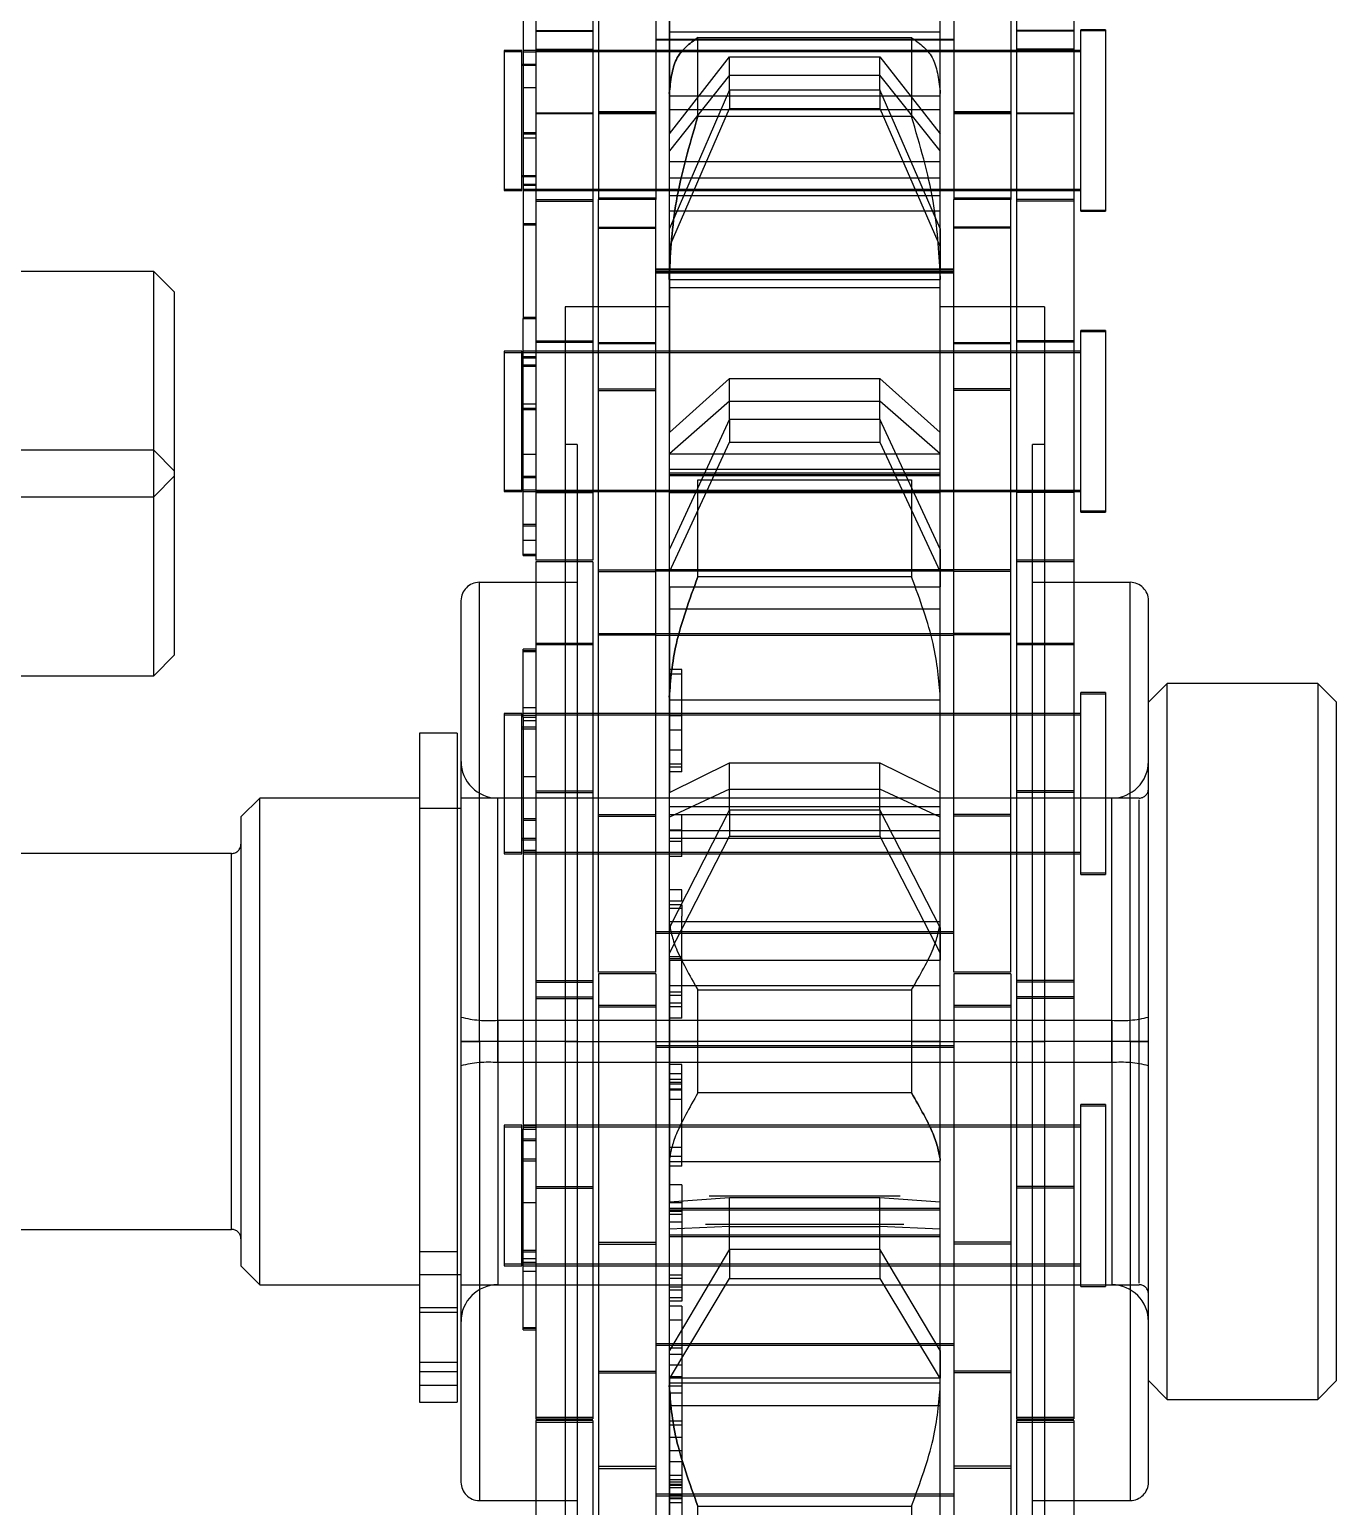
# Model space of a CAD drawing. Header units: metres. Extents: x 0 to 21025, y 0 to 14850.
# Drawn here: x 8611.53 to 8646.29, y 13206.58 to 13245.87 of the extents above; entities that cross this region are included whole.
import ezdxf

# ---------------------------------------------------------------- set-up
doc = ezdxf.new("R2010")
doc.units = ezdxf.units.M
doc.header["$LTSCALE"] = 25
doc.linetypes.add('HIDDEN2', pattern=[4.7625, 3.175, -1.5875])
doc.layers.add('ST1', color=7, linetype='HIDDEN2')

msp = doc.modelspace()

# ---------------------------------------------------------------- linework, layer by layer
at = {"layer": 'ST1'}
for p, q in [((8624.992, 13249.359), (8624.992, 13245.314)), ((8626.512, 13249.359), (8626.512, 13245.314)), ((8626.664, 13249.359), (8626.664, 13241.349)), ((8628.184, 13249.359), (8628.184, 13241.349)), ((8636.114, 13249.359), (8636.114, 13241.349)), ((8637.634, 13249.359), (8637.634, 13241.349)), ((8637.786, 13249.359), (8637.786, 13245.314)), ((8639.306, 13249.359), (8639.306, 13245.314)), ((8628.544, 13247.96), (8628.544, 13244.173)), ((8635.754, 13244.173), (8635.754, 13247.96)), ((8624.659, 13246.195), (8624.659, 13238.185)), ((8628.549, 13246.185), (8628.549, 13243.104)), ((8635.749, 13243.104), (8635.749, 13246.185)), ((8624.992, 13245.851), (8626.512, 13245.851)), ((8624.992, 13245.832), (8626.512, 13245.832)), ((8628.184, 13245.623), (8636.114, 13245.623)), ((8628.184, 13245.6), (8636.114, 13245.6)), ((8628.549, 13245.818), (8635.749, 13245.818)), ((8629.305, 13243.558), (8629.305, 13245.66)), ((8629.305, 13245.66), (8634.992, 13245.66)), ((8634.992, 13245.66), (8634.992, 13243.558)), ((8639.306, 13245.851), (8637.786, 13245.851)), ((8639.306, 13245.832), (8637.786, 13245.832)), ((8639.49, 13245.837), (8639.49, 13245.869)), ((8640.149, 13245.869), (8639.49, 13245.869)), ((8639.49, 13241.04), (8639.49, 13245.837)), ((8640.149, 13245.837), (8639.49, 13245.837)), ((8640.149, 13245.869), (8640.149, 13245.837)), ((8640.149, 13245.837), (8640.149, 13241.04)), ((8624.149, 13245.315), (8624.149, 13245.284)), ((8624.623, 13245.315), (8624.149, 13245.315)), ((8624.149, 13245.284), (8624.149, 13241.594)), ((8624.623, 13245.284), (8624.149, 13245.284)), ((8624.623, 13245.284), (8624.623, 13245.315)), ((8624.623, 13242.275), (8624.623, 13245.284)), ((8626.512, 13245.315), (8624.659, 13245.315)), ((8624.659, 13245.282), (8624.992, 13245.282)), ((8624.992, 13245.35), (8626.512, 13245.35)), ((8639.49, 13245.315), (8624.992, 13245.315)), ((8624.992, 13245.314), (8626.512, 13245.314)), ((8624.992, 13245.314), (8624.992, 13241.309)), ((8626.512, 13245.284), (8624.992, 13245.284)), ((8639.49, 13245.284), (8624.992, 13245.284)), ((8626.512, 13245.314), (8626.512, 13241.309)), ((8628.184, 13245.315), (8626.664, 13245.315)), ((8628.184, 13245.284), (8626.664, 13245.284)), ((8636.114, 13245.315), (8628.184, 13245.315)), ((8636.114, 13245.284), (8628.184, 13245.284)), ((8628.549, 13243.104), (8630.149, 13245.148)), ((8630.149, 13244.273), (8630.149, 13245.148)), ((8630.149, 13245.148), (8634.149, 13245.148)), ((8634.149, 13244.273), (8634.149, 13245.148)), ((8634.149, 13245.148), (8635.749, 13243.104)), ((8637.634, 13245.315), (8636.114, 13245.315)), ((8637.634, 13245.284), (8636.114, 13245.284)), ((8639.306, 13245.35), (8637.786, 13245.35)), ((8639.306, 13245.315), (8637.786, 13245.315)), ((8639.306, 13245.314), (8637.786, 13245.314)), ((8637.786, 13245.314), (8637.786, 13241.309)), ((8639.306, 13245.284), (8637.786, 13245.284)), ((8639.306, 13245.314), (8639.306, 13241.309)), ((8624.992, 13244.946), (8624.623, 13244.946)), ((8624.992, 13244.915), (8624.623, 13244.915)), ((8624.659, 13244.331), (8624.992, 13244.331)), ((8630.149, 13244.66), (8628.549, 13242.652)), ((8630.149, 13244.66), (8634.149, 13244.66)), ((8635.749, 13242.652), (8634.149, 13244.66)), ((8628.544, 13244.173), (8628.544, 13239.324)), ((8628.544, 13244.114), (8635.754, 13244.114)), ((8630.149, 13244.273), (8628.549, 13240.584)), ((8630.149, 13244.273), (8634.149, 13244.273)), ((8630.149, 13244.273), (8630.149, 13243.772)), ((8635.749, 13240.584), (8634.149, 13244.273)), ((8634.149, 13244.273), (8634.149, 13243.772)), ((8635.754, 13239.324), (8635.754, 13244.173)), ((8624.992, 13243.663), (8626.512, 13243.663)), ((8624.992, 13243.64), (8626.512, 13243.64)), ((8628.184, 13243.687), (8626.664, 13243.687)), ((8626.664, 13243.675), (8628.184, 13243.675)), ((8628.184, 13243.664), (8626.664, 13243.664)), ((8626.664, 13243.663), (8628.184, 13243.663)), ((8626.664, 13243.652), (8628.184, 13243.652)), ((8626.664, 13243.64), (8628.184, 13243.64)), ((8628.544, 13243.748), (8635.754, 13243.748)), ((8628.549, 13240.093), (8630.149, 13243.772)), ((8634.992, 13243.558), (8629.305, 13243.558)), ((8630.149, 13243.772), (8634.149, 13243.772)), ((8634.149, 13243.772), (8635.749, 13240.093)), ((8637.634, 13243.687), (8636.114, 13243.687)), ((8637.634, 13243.675), (8636.114, 13243.675)), ((8637.634, 13243.664), (8636.114, 13243.664)), ((8636.114, 13243.663), (8637.634, 13243.663)), ((8637.634, 13243.652), (8636.114, 13243.652)), ((8636.114, 13243.64), (8637.634, 13243.64)), ((8637.786, 13243.663), (8639.306, 13243.663)), ((8637.786, 13243.64), (8639.306, 13243.64)), ((8624.659, 13243.137), (8624.992, 13243.137)), ((8624.659, 13243.104), (8624.992, 13243.104)), ((8624.659, 13242.992), (8624.992, 13242.992)), ((8628.549, 13240.584), (8628.549, 13243.104)), ((8635.749, 13240.584), (8635.749, 13243.104)), ((8628.549, 13242.368), (8635.749, 13242.368)), ((8624.623, 13241.594), (8624.623, 13242.275)), ((8624.623, 13241.994), (8624.992, 13241.994)), ((8624.623, 13241.963), (8624.992, 13241.963)), ((8624.149, 13241.625), (8624.623, 13241.625)), ((8624.149, 13241.594), (8624.623, 13241.594)), ((8624.659, 13241.763), (8624.992, 13241.763)), ((8624.659, 13241.731), (8624.992, 13241.731)), ((8624.659, 13241.625), (8626.512, 13241.625)), ((8624.659, 13241.594), (8626.512, 13241.594)), ((8624.992, 13241.625), (8639.49, 13241.625)), ((8624.992, 13241.594), (8639.49, 13241.594)), ((8626.664, 13241.625), (8628.184, 13241.625)), ((8626.664, 13241.594), (8628.184, 13241.594)), ((8628.184, 13241.625), (8636.114, 13241.625)), ((8628.184, 13241.594), (8636.114, 13241.594)), ((8628.549, 13241.927), (8635.749, 13241.927)), ((8636.114, 13241.625), (8637.634, 13241.625)), ((8636.114, 13241.594), (8637.634, 13241.594)), ((8637.786, 13241.625), (8639.306, 13241.625)), ((8637.786, 13241.594), (8639.306, 13241.594)), ((8624.992, 13241.349), (8626.512, 13241.349)), ((8624.992, 13241.309), (8626.512, 13241.309)), ((8624.992, 13241.309), (8624.992, 13231.754)), ((8626.512, 13241.309), (8626.512, 13231.754)), ((8628.184, 13241.388), (8626.664, 13241.388)), ((8626.664, 13236.271), (8626.664, 13241.349)), ((8628.184, 13241.349), (8626.664, 13241.349)), ((8628.184, 13236.271), (8628.184, 13241.349)), ((8628.549, 13241.459), (8635.749, 13241.459)), ((8637.634, 13241.388), (8636.114, 13241.388)), ((8636.114, 13236.271), (8636.114, 13241.349)), ((8637.634, 13241.349), (8636.114, 13241.349)), ((8637.634, 13236.271), (8637.634, 13241.349)), ((8639.306, 13241.349), (8637.786, 13241.349)), ((8639.306, 13241.309), (8637.786, 13241.309)), ((8637.786, 13241.309), (8637.786, 13231.708)), ((8639.306, 13241.309), (8639.306, 13231.708)), ((8628.549, 13241.047), (8635.749, 13241.047)), ((8639.49, 13241.072), (8640.149, 13241.072)), ((8639.49, 13241.04), (8640.149, 13241.04)), ((8624.659, 13240.712), (8624.992, 13240.712)), ((8624.659, 13240.682), (8624.992, 13240.682)), ((8626.664, 13240.618), (8628.184, 13240.618)), ((8626.664, 13240.591), (8628.184, 13240.591)), ((8628.549, 13239.499), (8628.549, 13240.584)), ((8635.749, 13240.584), (8635.749, 13239.499)), ((8637.634, 13240.618), (8636.114, 13240.618)), ((8637.634, 13240.591), (8636.114, 13240.591)), ((8614.832, 13239.441), (8590.386, 13239.441)), ((8614.832, 13234.143), (8614.832, 13239.441)), ((8615.386, 13238.887), (8614.832, 13239.441)), ((8628.184, 13239.51), (8636.114, 13239.51)), ((8628.184, 13239.479), (8636.114, 13239.479)), ((8636.114, 13239.428), (8628.184, 13239.428)), ((8636.114, 13239.389), (8628.184, 13239.389)), ((8628.544, 13239.324), (8628.544, 13239.221)), ((8628.544, 13239.221), (8628.544, 13239.324)), ((8628.544, 13239.221), (8635.754, 13239.221)), ((8628.544, 13239.221), (8628.544, 13234.055)), ((8628.549, 13239.499), (8635.749, 13239.499)), ((8628.549, 13239.499), (8628.549, 13235.151)), ((8635.749, 13235.151), (8635.749, 13239.499)), ((8635.754, 13239.221), (8635.754, 13239.324)), ((8635.754, 13239.324), (8635.754, 13239.221)), ((8635.754, 13234.055), (8635.754, 13239.221)), ((8615.386, 13234.568), (8615.386, 13238.887)), ((8628.549, 13239.013), (8635.749, 13239.013)), ((8625.774, 13238.495), (8625.774, 13218.951)), ((8628.544, 13238.495), (8625.774, 13238.495)), ((8638.524, 13238.495), (8635.754, 13238.495)), ((8638.524, 13238.495), (8638.524, 13218.951)), ((8624.659, 13238.226), (8624.992, 13238.226)), ((8624.659, 13238.185), (8624.992, 13238.185)), ((8624.659, 13231.877), (8624.659, 13238.185)), ((8639.49, 13237.828), (8639.49, 13237.867)), ((8640.149, 13237.867), (8639.49, 13237.867)), ((8639.49, 13233.031), (8639.49, 13237.828)), ((8640.149, 13237.828), (8639.49, 13237.828)), ((8640.149, 13237.867), (8640.149, 13237.828)), ((8640.149, 13237.828), (8640.149, 13233.031)), ((8624.149, 13237.313), (8624.149, 13237.274)), ((8624.623, 13237.313), (8624.149, 13237.313)), ((8624.149, 13237.274), (8624.149, 13233.584)), ((8624.623, 13237.274), (8624.149, 13237.274)), ((8624.623, 13237.274), (8624.623, 13237.313)), ((8624.623, 13234.265), (8624.623, 13237.274)), ((8626.512, 13237.313), (8624.659, 13237.313)), ((8626.512, 13237.274), (8624.659, 13237.274)), ((8624.992, 13237.59), (8626.512, 13237.59)), ((8624.992, 13237.559), (8626.512, 13237.559)), ((8639.49, 13237.313), (8624.992, 13237.313)), ((8639.49, 13237.274), (8624.992, 13237.274)), ((8626.664, 13237.55), (8628.184, 13237.55)), ((8626.664, 13237.519), (8628.184, 13237.519)), ((8628.184, 13237.313), (8626.664, 13237.313)), ((8628.184, 13237.274), (8626.664, 13237.274)), ((8636.114, 13237.313), (8628.184, 13237.313)), ((8636.114, 13237.274), (8628.184, 13237.274)), ((8636.114, 13237.55), (8637.634, 13237.55)), ((8636.114, 13237.519), (8637.634, 13237.519)), ((8637.634, 13237.313), (8636.114, 13237.313)), ((8637.634, 13237.274), (8636.114, 13237.274)), ((8639.306, 13237.59), (8637.786, 13237.59)), ((8639.306, 13237.559), (8637.786, 13237.559)), ((8639.306, 13237.313), (8637.786, 13237.313)), ((8639.306, 13237.274), (8637.786, 13237.274)), ((8624.992, 13236.944), (8624.623, 13236.944)), ((8624.992, 13236.905), (8624.623, 13236.905)), ((8624.659, 13237.175), (8624.992, 13237.175)), ((8624.659, 13237.137), (8624.992, 13237.137)), ((8628.549, 13235.151), (8630.149, 13236.591)), ((8630.149, 13235.512), (8630.149, 13236.591)), ((8630.149, 13236.591), (8634.149, 13236.591)), ((8634.149, 13235.512), (8634.149, 13236.591)), ((8634.149, 13236.591), (8635.749, 13235.151)), ((8626.664, 13236.315), (8628.184, 13236.315)), ((8626.664, 13236.271), (8628.184, 13236.271)), ((8626.664, 13231.451), (8626.664, 13236.271)), ((8628.184, 13231.451), (8628.184, 13236.271)), ((8637.634, 13236.315), (8636.114, 13236.315)), ((8637.634, 13236.271), (8636.114, 13236.271)), ((8636.114, 13231.451), (8636.114, 13236.271)), ((8637.634, 13231.451), (8637.634, 13236.271)), ((8624.659, 13235.917), (8624.992, 13235.917)), ((8624.659, 13235.801), (8624.992, 13235.801)), ((8624.659, 13235.764), (8624.992, 13235.764)), ((8630.149, 13235.988), (8628.549, 13234.589)), ((8630.149, 13235.988), (8634.149, 13235.988)), ((8635.749, 13234.589), (8634.149, 13235.988)), ((8630.149, 13235.512), (8628.549, 13232.045)), ((8630.149, 13235.512), (8634.149, 13235.512)), ((8630.149, 13235.512), (8630.149, 13234.898)), ((8635.749, 13232.045), (8634.149, 13235.512)), ((8634.149, 13235.512), (8634.149, 13234.898)), ((8628.549, 13232.045), (8628.549, 13235.151)), ((8628.549, 13231.449), (8630.149, 13234.898)), ((8630.149, 13234.898), (8634.149, 13234.898)), ((8634.149, 13234.898), (8635.749, 13231.449)), ((8635.749, 13232.045), (8635.749, 13235.151)), ((8614.832, 13234.681), (8590.386, 13234.681)), ((8615.386, 13234.127), (8614.832, 13234.681)), ((8615.386, 13233.996), (8615.386, 13234.568)), ((8624.659, 13234.579), (8624.992, 13234.579)), ((8626.092, 13234.831), (8625.774, 13234.831)), ((8626.092, 13234.831), (8626.092, 13218.951)), ((8628.549, 13234.587), (8635.749, 13234.587)), ((8638.205, 13218.951), (8638.205, 13234.831)), ((8638.524, 13234.831), (8638.205, 13234.831)), ((8614.832, 13233.441), (8614.832, 13234.143)), ((8624.623, 13233.584), (8624.623, 13234.265)), ((8635.756, 13234.171), (8628.541, 13234.171)), ((8635.756, 13234.171), (8635.756, 13234.171)), ((8614.832, 13233.441), (8615.386, 13233.996)), ((8615.386, 13230.774), (8615.386, 13233.996)), ((8624.623, 13233.992), (8624.992, 13233.992)), ((8624.623, 13233.953), (8624.992, 13233.953)), ((8628.544, 13234.055), (8628.544, 13228.107)), ((8628.544, 13234.039), (8635.754, 13234.039)), ((8628.544, 13234.011), (8635.754, 13234.011)), ((8628.549, 13234.082), (8635.749, 13234.082)), ((8628.549, 13234.037), (8635.749, 13234.037)), ((8629.305, 13231.315), (8629.305, 13233.892)), ((8629.305, 13233.892), (8634.992, 13233.892)), ((8634.992, 13233.892), (8634.992, 13231.315)), ((8635.754, 13228.107), (8635.754, 13234.055)), ((8590.386, 13233.441), (8614.832, 13233.441)), ((8614.832, 13230.568), (8614.832, 13233.441)), ((8624.149, 13233.623), (8624.623, 13233.623)), ((8624.149, 13233.584), (8624.623, 13233.584)), ((8624.659, 13233.624), (8624.992, 13233.624)), ((8624.659, 13233.584), (8626.512, 13233.584)), ((8624.992, 13233.623), (8626.512, 13233.623)), ((8624.992, 13233.623), (8639.49, 13233.623)), ((8624.992, 13233.589), (8626.512, 13233.589)), ((8624.992, 13233.584), (8639.49, 13233.584)), ((8624.992, 13233.554), (8626.512, 13233.554)), ((8626.664, 13233.623), (8628.184, 13233.623)), ((8626.664, 13233.584), (8628.184, 13233.584)), ((8628.184, 13233.623), (8636.114, 13233.623)), ((8628.184, 13233.584), (8636.114, 13233.584)), ((8628.549, 13233.553), (8635.749, 13233.553)), ((8636.114, 13233.623), (8637.634, 13233.623)), ((8636.114, 13233.584), (8637.634, 13233.584)), ((8637.786, 13233.623), (8639.306, 13233.623)), ((8639.306, 13233.589), (8637.786, 13233.589)), ((8637.786, 13233.584), (8639.306, 13233.584)), ((8639.306, 13233.554), (8637.786, 13233.554)), ((8639.49, 13233.07), (8640.149, 13233.07)), ((8639.49, 13233.031), (8640.149, 13233.031)), ((8624.659, 13232.71), (8624.992, 13232.71)), ((8624.659, 13232.673), (8624.992, 13232.673)), ((8624.659, 13232.286), (8624.992, 13232.286)), ((8624.659, 13231.916), (8624.992, 13231.916)), ((8624.659, 13231.877), (8624.992, 13231.877)), ((8626.512, 13231.754), (8624.992, 13231.754)), ((8628.549, 13231.051), (8628.549, 13232.045)), ((8635.749, 13232.045), (8635.749, 13231.051)), ((8639.306, 13231.754), (8637.786, 13231.754)), ((8624.992, 13231.708), (8624.992, 13225.571)), ((8626.512, 13231.708), (8624.992, 13231.708)), ((8626.512, 13231.708), (8626.512, 13225.571)), ((8626.664, 13231.498), (8628.184, 13231.498)), ((8626.664, 13231.451), (8628.184, 13231.451)), ((8626.664, 13220.797), (8626.664, 13231.451)), ((8628.184, 13231.508), (8636.114, 13231.508)), ((8628.184, 13231.469), (8636.114, 13231.469)), ((8628.184, 13220.797), (8628.184, 13231.451)), ((8637.634, 13231.498), (8636.114, 13231.498)), ((8637.634, 13231.451), (8636.114, 13231.451)), ((8636.114, 13220.797), (8636.114, 13231.451)), ((8637.634, 13220.797), (8637.634, 13231.451)), ((8637.786, 13231.708), (8637.786, 13225.571)), ((8639.306, 13231.708), (8637.786, 13231.708)), ((8639.306, 13231.708), (8639.306, 13225.571)), ((8623.492, 13218.951), (8623.492, 13231.166)), ((8626.092, 13231.166), (8623.492, 13231.166)), ((8628.549, 13231.051), (8635.749, 13231.051)), ((8628.549, 13231.051), (8628.549, 13225.576)), ((8634.992, 13231.315), (8629.305, 13231.315)), ((8635.749, 13225.576), (8635.749, 13231.051)), ((8640.805, 13231.166), (8638.205, 13231.166)), ((8640.805, 13218.951), (8640.805, 13231.166)), ((8614.832, 13228.681), (8614.832, 13230.568)), ((8615.386, 13229.236), (8615.386, 13230.774)), ((8623.004, 13218.951), (8623.004, 13230.678)), ((8641.294, 13218.951), (8641.294, 13230.678)), ((8628.549, 13230.461), (8635.749, 13230.461)), ((8626.664, 13229.804), (8628.184, 13229.804)), ((8626.664, 13229.766), (8628.184, 13229.766)), ((8636.114, 13229.794), (8628.184, 13229.794)), ((8637.634, 13229.804), (8636.114, 13229.804)), ((8637.634, 13229.766), (8636.114, 13229.766)), ((8624.659, 13229.34), (8624.659, 13229.386)), ((8624.992, 13229.386), (8624.659, 13229.386)), ((8624.992, 13229.548), (8626.512, 13229.548)), ((8624.992, 13229.509), (8626.512, 13229.509)), ((8636.114, 13229.748), (8628.184, 13229.748)), ((8637.786, 13229.548), (8639.306, 13229.548)), ((8637.786, 13229.509), (8639.306, 13229.509)), ((8614.832, 13228.681), (8615.386, 13229.236)), ((8624.659, 13227.582), (8624.659, 13229.34)), ((8624.992, 13229.34), (8624.659, 13229.34)), ((8624.659, 13229.322), (8624.992, 13229.322)), ((8590.386, 13228.681), (8614.832, 13228.681)), ((8628.878, 13228.851), (8628.544, 13228.851)), ((8628.878, 13228.724), (8628.544, 13228.724)), ((8628.878, 13228.724), (8628.878, 13228.851)), ((8628.878, 13227.613), (8628.878, 13228.724)), ((8639.49, 13228.187), (8639.49, 13228.232)), ((8640.149, 13228.232), (8639.49, 13228.232)), ((8640.149, 13228.232), (8640.149, 13228.187)), ((8641.794, 13228.476), (8641.294, 13227.976)), ((8641.794, 13209.426), (8641.794, 13228.476)), ((8645.794, 13228.476), (8641.794, 13228.476)), ((8645.794, 13228.476), (8645.794, 13218.951)), ((8646.294, 13227.976), (8645.794, 13228.476)), ((8624.659, 13227.832), (8624.992, 13227.832)), ((8628.544, 13228.107), (8628.544, 13228.037)), ((8628.544, 13228.037), (8635.754, 13228.037)), ((8628.544, 13228.037), (8628.544, 13222.145)), ((8635.754, 13228.037), (8635.754, 13228.107)), ((8635.754, 13222.145), (8635.754, 13228.037)), ((8639.49, 13223.39), (8639.49, 13228.187)), ((8640.149, 13228.187), (8639.49, 13228.187)), ((8640.149, 13228.187), (8640.149, 13223.39)), ((8646.294, 13218.951), (8646.294, 13227.976)), ((8624.149, 13227.679), (8624.149, 13227.633)), ((8624.623, 13227.679), (8624.149, 13227.679)), ((8624.149, 13227.633), (8624.149, 13223.943)), ((8624.623, 13227.633), (8624.149, 13227.633)), ((8624.623, 13227.633), (8624.623, 13227.679)), ((8624.623, 13224.196), (8624.623, 13227.633)), ((8626.512, 13227.679), (8624.659, 13227.679)), ((8624.659, 13227.63), (8624.992, 13227.63)), ((8624.659, 13227.582), (8624.992, 13227.582)), ((8624.659, 13227.582), (8624.659, 13216.62)), ((8624.659, 13227.489), (8624.992, 13227.489)), ((8639.49, 13227.679), (8624.992, 13227.679)), ((8626.512, 13227.633), (8624.992, 13227.633)), ((8639.49, 13227.633), (8624.992, 13227.633)), ((8628.184, 13227.679), (8626.664, 13227.679)), ((8628.184, 13227.633), (8626.664, 13227.633)), ((8636.114, 13227.679), (8628.184, 13227.679)), ((8636.114, 13227.633), (8628.184, 13227.633)), ((8628.878, 13227.613), (8628.544, 13227.613)), ((8628.878, 13226.705), (8628.878, 13227.613)), ((8637.634, 13227.679), (8636.114, 13227.679)), ((8637.634, 13227.633), (8636.114, 13227.633)), ((8639.306, 13227.679), (8637.786, 13227.679)), ((8639.306, 13227.633), (8637.786, 13227.633)), ((8621.904, 13227.151), (8621.904, 13213.364)), ((8622.904, 13227.151), (8621.904, 13227.151)), ((8622.904, 13227.151), (8622.904, 13213.364)), ((8624.992, 13227.31), (8624.623, 13227.31)), ((8624.992, 13227.264), (8624.623, 13227.264)), ((8628.878, 13227.231), (8628.544, 13227.231)), ((8628.878, 13226.705), (8628.544, 13226.705)), ((8628.878, 13226.324), (8628.878, 13226.705)), ((8628.878, 13226.324), (8628.544, 13226.324)), ((8628.878, 13226.249), (8628.544, 13226.249)), ((8628.549, 13225.576), (8630.149, 13226.365)), ((8628.878, 13226.122), (8628.878, 13226.324)), ((8630.149, 13225.117), (8630.149, 13226.365)), ((8630.149, 13226.365), (8634.149, 13226.365)), ((8634.149, 13225.117), (8634.149, 13226.365)), ((8634.149, 13226.365), (8635.749, 13225.576)), ((8624.659, 13225.998), (8624.992, 13225.998)), ((8628.878, 13226.122), (8628.544, 13226.122)), ((8624.992, 13225.621), (8626.512, 13225.621)), ((8624.992, 13225.571), (8626.512, 13225.571)), ((8624.992, 13225.571), (8624.992, 13220.09)), ((8626.512, 13225.571), (8626.512, 13220.09)), ((8630.149, 13225.667), (8628.549, 13224.921)), ((8628.549, 13221.984), (8628.549, 13225.576)), ((8630.149, 13225.667), (8634.149, 13225.667)), ((8635.749, 13224.921), (8634.149, 13225.667)), ((8635.749, 13221.984), (8635.749, 13225.576)), ((8639.306, 13225.621), (8637.786, 13225.621)), ((8639.306, 13225.571), (8637.786, 13225.571)), ((8637.786, 13225.571), (8637.786, 13220.09)), ((8639.306, 13225.571), (8639.306, 13220.09)), ((8617.649, 13225.426), (8617.149, 13224.926)), ((8617.649, 13212.476), (8617.649, 13225.426)), ((8621.904, 13225.426), (8617.649, 13225.426)), ((8623.004, 13225.151), (8621.904, 13225.151)), ((8622.904, 13225.151), (8621.904, 13225.151)), ((8641.044, 13225.426), (8623.004, 13225.426)), ((8640.316, 13225.426), (8623.981, 13225.426)), ((8623.981, 13218.387), (8623.981, 13225.423)), ((8628.549, 13225.203), (8635.749, 13225.203)), ((8630.149, 13225.117), (8628.549, 13221.984)), ((8630.149, 13225.117), (8634.149, 13225.117)), ((8630.149, 13225.117), (8630.149, 13224.41)), ((8635.749, 13221.984), (8634.149, 13225.117)), ((8634.149, 13225.117), (8634.149, 13224.41)), ((8640.316, 13218.387), (8640.316, 13225.423)), ((8641.044, 13212.523), (8641.044, 13225.379)), ((8617.149, 13224.926), (8617.149, 13212.976)), ((8624.659, 13224.884), (8624.992, 13224.884)), ((8624.659, 13224.837), (8624.992, 13224.837)), ((8626.664, 13224.987), (8628.184, 13224.987)), ((8626.664, 13224.946), (8628.184, 13224.946)), ((8628.549, 13224.989), (8635.749, 13224.989)), ((8628.878, 13224.268), (8628.878, 13224.967)), ((8637.634, 13224.987), (8636.114, 13224.987)), ((8637.634, 13224.946), (8636.114, 13224.946)), ((8624.623, 13224.358), (8624.992, 13224.358)), ((8624.623, 13224.312), (8624.992, 13224.312)), ((8628.878, 13224.575), (8628.544, 13224.575)), ((8628.878, 13224.268), (8628.544, 13224.268)), ((8628.549, 13224.56), (8635.749, 13224.56)), ((8628.549, 13221.301), (8630.149, 13224.41)), ((8628.549, 13224.36), (8635.749, 13224.36)), ((8628.878, 13223.875), (8628.878, 13224.268)), ((8630.149, 13224.41), (8634.149, 13224.41)), ((8634.149, 13224.41), (8635.749, 13221.301)), ((8616.899, 13223.951), (8602.649, 13223.951)), ((8616.899, 13213.963), (8616.899, 13223.94)), ((8624.149, 13223.989), (8624.623, 13223.989)), ((8624.149, 13223.943), (8624.623, 13223.943)), ((8624.623, 13223.943), (8624.623, 13224.196)), ((8624.659, 13224.038), (8624.992, 13224.038)), ((8624.659, 13223.995), (8624.992, 13223.995)), ((8624.659, 13223.99), (8624.992, 13223.99)), ((8624.659, 13223.989), (8626.512, 13223.989)), ((8624.659, 13223.944), (8624.992, 13223.944)), ((8624.659, 13223.943), (8626.512, 13223.943)), ((8624.992, 13223.989), (8639.49, 13223.989)), ((8624.992, 13223.943), (8639.49, 13223.943)), ((8626.664, 13223.989), (8628.184, 13223.989)), ((8626.664, 13223.943), (8628.184, 13223.943)), ((8628.184, 13223.989), (8636.114, 13223.989)), ((8628.184, 13223.943), (8636.114, 13223.943)), ((8628.878, 13223.875), (8628.544, 13223.875)), ((8636.114, 13223.989), (8637.634, 13223.989)), ((8636.114, 13223.943), (8637.634, 13223.943)), ((8637.786, 13223.989), (8639.306, 13223.989)), ((8637.786, 13223.943), (8639.306, 13223.943)), ((8639.49, 13223.435), (8640.149, 13223.435)), ((8639.49, 13223.39), (8640.149, 13223.39)), ((8628.878, 13222.985), (8628.544, 13222.985)), ((8628.878, 13222.686), (8628.878, 13222.985)), ((8628.878, 13222.686), (8628.544, 13222.686)), ((8628.878, 13222.583), (8628.544, 13222.583)), ((8628.878, 13222.487), (8628.544, 13222.487)), ((8628.878, 13222.583), (8628.878, 13222.487)), ((8628.878, 13222.487), (8628.878, 13222.287)), ((8628.544, 13222.145), (8628.544, 13222.116)), ((8628.544, 13222.145), (8635.754, 13222.145)), ((8628.544, 13222.116), (8628.544, 13218.951)), ((8628.549, 13221.112), (8628.549, 13221.984)), ((8628.878, 13221.148), (8628.878, 13222.287)), ((8635.749, 13221.984), (8635.749, 13221.112)), ((8635.754, 13222.116), (8635.754, 13222.145)), ((8635.754, 13218.951), (8635.754, 13222.116)), ((8628.184, 13221.874), (8636.114, 13221.874)), ((8628.184, 13221.828), (8636.114, 13221.828)), ((8628.878, 13221.205), (8628.544, 13221.205)), ((8628.878, 13221.148), (8628.544, 13221.148)), ((8628.878, 13221.148), (8628.878, 13221.105)), ((8628.184, 13220.797), (8626.664, 13220.797)), ((8626.664, 13220.746), (8626.664, 13213.556)), ((8628.184, 13220.746), (8626.664, 13220.746)), ((8628.184, 13220.746), (8628.184, 13213.556)), ((8628.878, 13221.105), (8628.544, 13221.105)), ((8628.549, 13221.112), (8635.749, 13221.112)), ((8628.549, 13221.112), (8628.549, 13214.687)), ((8628.878, 13220.17), (8628.878, 13221.105)), ((8635.749, 13214.687), (8635.749, 13221.112)), ((8637.634, 13220.797), (8636.114, 13220.797)), ((8636.114, 13220.746), (8636.114, 13213.556)), ((8637.634, 13220.746), (8636.114, 13220.746)), ((8637.634, 13220.746), (8637.634, 13213.556)), ((8624.992, 13220.568), (8626.512, 13220.568)), ((8624.992, 13220.525), (8626.512, 13220.525)), ((8628.549, 13220.438), (8635.749, 13220.438)), ((8639.306, 13220.568), (8637.786, 13220.568)), ((8639.306, 13220.525), (8637.786, 13220.525)), ((8624.992, 13220.142), (8626.512, 13220.142)), ((8624.992, 13220.09), (8624.992, 13208.906)), ((8624.992, 13220.09), (8626.512, 13220.09)), ((8626.512, 13220.09), (8626.512, 13208.906)), ((8628.878, 13220.265), (8628.544, 13220.265)), ((8628.878, 13220.17), (8628.544, 13220.17)), ((8628.878, 13219.966), (8628.544, 13219.966)), ((8628.878, 13219.966), (8628.878, 13220.17)), ((8628.878, 13219.571), (8628.878, 13219.966)), ((8629.305, 13220.323), (8634.992, 13220.323)), ((8629.305, 13218.951), (8629.305, 13220.323)), ((8634.992, 13220.323), (8634.992, 13218.951)), ((8639.306, 13220.142), (8637.786, 13220.142)), ((8639.306, 13220.09), (8637.786, 13220.09)), ((8637.786, 13220.09), (8637.786, 13208.906)), ((8639.306, 13220.09), (8639.306, 13208.906)), ((8626.664, 13219.914), (8628.184, 13219.914)), ((8626.664, 13219.868), (8628.184, 13219.868)), ((8628.878, 13219.871), (8628.544, 13219.871)), ((8628.878, 13219.571), (8628.544, 13219.571)), ((8636.114, 13219.914), (8637.634, 13219.914)), ((8636.114, 13219.868), (8637.634, 13219.868)), ((8623.981, 13219.516), (8623.981, 13212.48)), ((8623.981, 13219.516), (8640.316, 13219.516)), ((8640.316, 13219.516), (8640.316, 13212.48)), ((8623.492, 13218.951), (8623.004, 13218.951)), ((8623.004, 13218.951), (8623.492, 13218.951)), ((8623.004, 13207.225), (8623.004, 13218.951)), ((8626.092, 13218.951), (8623.492, 13218.951)), ((8623.492, 13218.951), (8623.492, 13206.736)), ((8625.774, 13218.951), (8628.544, 13218.951)), ((8625.774, 13218.951), (8625.774, 13199.407)), ((8626.092, 13218.951), (8625.774, 13218.951)), ((8626.092, 13218.951), (8626.092, 13203.072)), ((8636.114, 13218.837), (8628.184, 13218.837)), ((8636.114, 13218.786), (8628.184, 13218.786)), ((8629.305, 13218.951), (8628.544, 13218.951)), ((8628.544, 13218.951), (8628.544, 13215.786)), ((8628.544, 13218.951), (8629.305, 13218.951)), ((8629.305, 13217.58), (8629.305, 13218.951)), ((8634.992, 13218.951), (8629.305, 13218.951)), ((8635.754, 13218.951), (8634.992, 13218.951)), ((8634.992, 13218.951), (8634.992, 13217.58)), ((8634.992, 13218.951), (8635.754, 13218.951)), ((8635.754, 13215.786), (8635.754, 13218.951)), ((8635.754, 13218.951), (8638.524, 13218.951)), ((8638.205, 13203.072), (8638.205, 13218.951)), ((8638.205, 13218.951), (8638.524, 13218.951)), ((8640.805, 13218.951), (8638.205, 13218.951)), ((8638.524, 13218.951), (8638.524, 13199.407)), ((8641.294, 13218.951), (8640.805, 13218.951)), ((8640.805, 13218.951), (8640.805, 13206.736)), ((8640.805, 13218.951), (8641.294, 13218.951)), ((8641.294, 13207.225), (8641.294, 13218.951)), ((8645.794, 13218.951), (8645.794, 13209.426)), ((8646.294, 13209.926), (8646.294, 13218.951)), ((8640.316, 13218.387), (8623.981, 13218.387)), ((8628.878, 13218.336), (8628.544, 13218.336)), ((8628.878, 13218.085), (8628.544, 13218.085)), ((8628.878, 13217.936), (8628.878, 13218.336)), ((8628.878, 13217.936), (8628.544, 13217.936)), ((8628.878, 13217.854), (8628.544, 13217.854)), ((8628.878, 13217.813), (8628.544, 13217.813)), ((8628.878, 13217.685), (8628.544, 13217.685)), ((8628.878, 13217.651), (8628.544, 13217.651)), ((8628.878, 13217.854), (8628.878, 13217.936)), ((8628.878, 13217.651), (8628.878, 13217.854)), ((8628.878, 13216.382), (8628.878, 13217.651)), ((8634.992, 13217.58), (8629.305, 13217.58)), ((8628.878, 13217.402), (8628.544, 13217.402)), ((8639.49, 13217.225), (8639.49, 13217.275)), ((8640.149, 13217.275), (8639.49, 13217.275)), ((8639.49, 13212.428), (8639.49, 13217.225)), ((8640.149, 13217.225), (8639.49, 13217.225)), ((8640.149, 13217.275), (8640.149, 13217.225)), ((8640.149, 13217.225), (8640.149, 13212.428)), ((8624.149, 13216.722), (8624.149, 13216.671)), ((8624.623, 13216.722), (8624.149, 13216.722)), ((8624.149, 13216.671), (8624.149, 13212.981)), ((8624.623, 13216.671), (8624.149, 13216.671)), ((8624.623, 13216.671), (8624.623, 13216.722)), ((8624.623, 13213.234), (8624.623, 13216.671)), ((8626.512, 13216.722), (8624.659, 13216.722)), ((8624.659, 13216.721), (8624.992, 13216.721)), ((8624.659, 13216.673), (8624.992, 13216.673)), ((8626.512, 13216.671), (8624.659, 13216.671)), ((8624.659, 13216.67), (8624.992, 13216.67)), ((8624.659, 13216.62), (8624.992, 13216.62)), ((8624.659, 13211.274), (8624.659, 13216.62)), ((8639.49, 13216.722), (8624.992, 13216.722)), ((8639.49, 13216.671), (8624.992, 13216.671)), ((8628.184, 13216.722), (8626.664, 13216.722)), ((8628.184, 13216.671), (8626.664, 13216.671)), ((8636.114, 13216.722), (8628.184, 13216.722)), ((8636.114, 13216.671), (8628.184, 13216.671)), ((8637.634, 13216.722), (8636.114, 13216.722)), ((8637.634, 13216.671), (8636.114, 13216.671)), ((8639.306, 13216.722), (8637.786, 13216.722)), ((8639.306, 13216.671), (8637.786, 13216.671)), ((8624.992, 13216.353), (8624.623, 13216.353)), ((8624.992, 13216.302), (8624.623, 13216.302)), ((8628.878, 13216.131), (8628.544, 13216.131)), ((8628.878, 13215.885), (8628.878, 13216.382)), ((8624.659, 13215.826), (8624.992, 13215.826)), ((8624.659, 13215.777), (8624.992, 13215.777)), ((8628.878, 13215.885), (8628.544, 13215.885)), ((8628.544, 13215.786), (8628.544, 13215.758)), ((8628.544, 13215.758), (8635.754, 13215.758)), ((8628.544, 13215.758), (8628.544, 13209.865)), ((8628.878, 13215.634), (8628.544, 13215.634)), ((8628.878, 13215.634), (8628.878, 13215.885)), ((8635.754, 13215.758), (8635.754, 13215.786)), ((8635.754, 13209.865), (8635.754, 13215.758)), ((8624.992, 13215.09), (8626.512, 13215.09)), ((8624.992, 13215.044), (8626.512, 13215.044)), ((8628.878, 13215.134), (8628.544, 13215.134)), ((8628.878, 13215.134), (8628.878, 13212.729)), ((8634.689, 13214.838), (8629.608, 13214.838)), ((8639.306, 13215.09), (8637.786, 13215.09)), ((8639.306, 13215.044), (8637.786, 13215.044)), ((8624.659, 13214.668), (8624.992, 13214.668)), ((8628.878, 13214.656), (8628.544, 13214.656)), ((8628.878, 13214.447), (8628.544, 13214.447)), ((8628.549, 13214.687), (8630.149, 13214.799)), ((8628.549, 13210.724), (8628.549, 13214.687)), ((8628.549, 13214.515), (8635.749, 13214.515)), ((8628.549, 13214.471), (8635.749, 13214.471)), ((8630.149, 13213.423), (8630.149, 13214.799)), ((8630.149, 13214.799), (8634.149, 13214.799)), ((8634.149, 13213.423), (8634.149, 13214.799)), ((8634.149, 13214.799), (8635.749, 13214.687)), ((8635.749, 13210.724), (8635.749, 13214.687)), ((8628.878, 13214.426), (8628.544, 13214.426)), ((8628.878, 13214.342), (8628.544, 13214.342)), ((8628.878, 13214.138), (8628.544, 13214.138)), ((8634.789, 13214.084), (8629.508, 13214.084)), ((8602.649, 13213.951), (8616.899, 13213.951)), ((8630.149, 13214.028), (8628.549, 13213.959)), ((8628.549, 13213.801), (8635.749, 13213.801)), ((8628.549, 13213.763), (8635.749, 13213.763)), ((8630.149, 13214.028), (8634.149, 13214.028)), ((8635.749, 13213.959), (8634.149, 13214.028)), ((8621.904, 13213.364), (8622.904, 13213.364)), ((8621.904, 13213.364), (8621.904, 13211.749)), ((8622.904, 13213.364), (8622.904, 13211.749)), ((8624.623, 13213.401), (8624.992, 13213.401)), ((8624.623, 13213.35), (8624.992, 13213.35)), ((8626.664, 13213.611), (8628.184, 13213.611)), ((8626.664, 13213.556), (8628.184, 13213.556)), ((8626.664, 13213.556), (8626.664, 13207.59)), ((8628.184, 13213.556), (8628.184, 13207.59)), ((8630.149, 13213.423), (8628.549, 13210.724)), ((8630.149, 13213.423), (8634.149, 13213.423)), ((8630.149, 13213.423), (8630.149, 13212.645)), ((8635.749, 13210.724), (8634.149, 13213.423)), ((8634.149, 13213.423), (8634.149, 13212.645)), ((8637.634, 13213.611), (8636.114, 13213.611)), ((8637.634, 13213.556), (8636.114, 13213.556)), ((8636.114, 13213.556), (8636.114, 13207.59)), ((8637.634, 13213.556), (8637.634, 13207.59)), ((8617.149, 13212.976), (8617.649, 13212.476)), ((8624.149, 13213.032), (8624.623, 13213.032)), ((8624.149, 13212.981), (8624.623, 13212.981)), ((8624.623, 13212.981), (8624.623, 13213.234)), ((8624.659, 13213.175), (8624.992, 13213.175)), ((8624.659, 13213.081), (8624.992, 13213.081)), ((8624.659, 13213.033), (8624.992, 13213.033)), ((8624.659, 13212.981), (8626.512, 13212.981)), ((8624.992, 13213.032), (8626.512, 13213.032)), ((8624.992, 13213.032), (8639.49, 13213.032)), ((8624.992, 13212.981), (8639.49, 13212.981)), ((8626.664, 13213.032), (8628.184, 13213.032)), ((8626.664, 13212.981), (8628.184, 13212.981)), ((8628.184, 13213.032), (8636.114, 13213.032)), ((8628.184, 13212.981), (8636.114, 13212.981)), ((8636.114, 13213.032), (8637.634, 13213.032)), ((8636.114, 13212.981), (8637.634, 13212.981)), ((8637.786, 13213.032), (8639.306, 13213.032)), ((8637.786, 13212.981), (8639.306, 13212.981)), ((8617.649, 13212.476), (8621.904, 13212.476)), ((8621.904, 13212.753), (8622.904, 13212.753)), ((8621.904, 13212.751), (8623.004, 13212.751)), ((8623.004, 13212.476), (8641.044, 13212.476)), ((8623.981, 13212.476), (8640.316, 13212.476)), ((8624.659, 13212.836), (8624.992, 13212.836)), ((8628.878, 13212.729), (8628.544, 13212.729)), ((8628.878, 13212.644), (8628.544, 13212.644)), ((8628.549, 13209.977), (8630.149, 13212.645)), ((8628.878, 13212.729), (8628.878, 13212.644)), ((8628.878, 13212.644), (8628.878, 13212.414)), ((8630.149, 13212.645), (8634.149, 13212.645)), ((8634.149, 13212.645), (8635.749, 13209.977)), ((8639.49, 13212.478), (8640.149, 13212.478)), ((8628.878, 13212.414), (8628.544, 13212.414)), ((8628.878, 13212.33), (8628.544, 13212.33)), ((8628.878, 13212.126), (8628.544, 13212.126)), ((8628.878, 13212.414), (8628.878, 13212.33)), ((8628.878, 13212.33), (8628.878, 13212.126)), ((8628.878, 13212.126), (8628.878, 13212.041)), ((8639.49, 13212.428), (8640.149, 13212.428)), ((8622.904, 13211.865), (8621.904, 13211.865)), ((8621.904, 13211.749), (8622.904, 13211.749)), ((8621.904, 13211.749), (8621.904, 13210.418)), ((8622.904, 13211.749), (8622.904, 13210.418)), ((8628.878, 13212.041), (8628.544, 13212.041)), ((8628.878, 13211.91), (8628.544, 13211.91)), ((8628.878, 13211.91), (8628.878, 13211.532)), ((8624.659, 13211.343), (8624.992, 13211.343)), ((8624.659, 13211.325), (8624.992, 13211.325)), ((8628.878, 13211.532), (8628.544, 13211.532)), ((8628.878, 13211.532), (8628.878, 13210.625)), ((8624.659, 13211.274), (8624.992, 13211.274)), ((8628.184, 13210.917), (8636.114, 13210.917)), ((8628.184, 13210.866), (8636.114, 13210.866)), ((8628.878, 13210.786), (8628.544, 13210.786)), ((8628.878, 13210.625), (8628.544, 13210.625)), ((8628.549, 13210.002), (8628.549, 13210.724)), ((8628.878, 13210.625), (8628.878, 13210.023)), ((8635.749, 13210.724), (8635.749, 13210.002)), ((8621.904, 13210.418), (8622.904, 13210.418)), ((8621.904, 13210.418), (8621.904, 13209.801)), ((8621.904, 13210.165), (8622.904, 13210.165)), ((8622.904, 13210.418), (8622.904, 13209.801)), ((8626.664, 13210.179), (8628.184, 13210.179)), ((8626.664, 13210.131), (8628.184, 13210.131)), ((8628.878, 13210.341), (8628.544, 13210.341)), ((8637.634, 13210.179), (8636.114, 13210.179)), ((8637.634, 13210.131), (8636.114, 13210.131)), ((8621.904, 13209.801), (8622.904, 13209.801)), ((8621.904, 13209.801), (8621.904, 13209.354)), ((8622.904, 13209.801), (8622.904, 13209.354)), ((8628.878, 13210.023), (8628.544, 13210.023)), ((8628.544, 13209.865), (8628.544, 13209.795)), ((8628.544, 13209.865), (8635.754, 13209.865)), ((8628.544, 13209.795), (8628.544, 13203.847)), ((8628.878, 13209.779), (8628.544, 13209.779)), ((8628.549, 13210.002), (8635.749, 13210.002)), ((8628.549, 13210.002), (8628.549, 13202.869)), ((8628.878, 13210.023), (8628.878, 13209.595)), ((8635.749, 13202.869), (8635.749, 13210.002)), ((8635.754, 13209.795), (8635.754, 13209.865)), ((8635.754, 13203.847), (8635.754, 13209.795)), ((8641.294, 13209.926), (8641.794, 13209.426)), ((8645.794, 13209.426), (8646.294, 13209.926)), ((8621.904, 13209.354), (8622.904, 13209.354)), ((8628.878, 13209.595), (8628.544, 13209.595)), ((8628.878, 13209.595), (8628.878, 13208.744)), ((8641.794, 13209.426), (8645.794, 13209.426)), ((8624.992, 13208.957), (8626.512, 13208.957)), ((8628.549, 13209.266), (8635.749, 13209.266)), ((8637.786, 13208.957), (8639.306, 13208.957)), ((8624.992, 13208.906), (8626.512, 13208.906)), ((8624.992, 13208.869), (8624.992, 13208.815)), ((8626.512, 13208.869), (8624.992, 13208.869)), ((8624.992, 13208.815), (8624.992, 13200.613)), ((8626.512, 13208.815), (8624.992, 13208.815)), ((8626.512, 13208.869), (8626.512, 13208.815)), ((8626.512, 13208.815), (8626.512, 13200.613)), ((8628.878, 13208.851), (8628.544, 13208.851)), ((8628.878, 13208.744), (8628.544, 13208.744)), ((8628.878, 13208.744), (8628.878, 13205.398)), ((8637.786, 13208.906), (8639.306, 13208.906)), ((8637.786, 13208.869), (8637.786, 13208.815)), ((8639.306, 13208.869), (8637.786, 13208.869)), ((8637.786, 13208.815), (8637.786, 13200.613)), ((8639.306, 13208.815), (8637.786, 13208.815)), ((8639.306, 13208.869), (8639.306, 13208.815)), ((8639.306, 13208.815), (8639.306, 13200.613)), ((8628.878, 13208.41), (8628.544, 13208.41)), ((8628.878, 13208.062), (8628.544, 13208.062)), ((8628.878, 13207.765), (8628.544, 13207.765)), ((8626.664, 13207.647), (8628.184, 13207.647)), ((8626.664, 13207.59), (8628.184, 13207.59)), ((8626.664, 13207.59), (8626.664, 13196.975)), ((8628.184, 13207.59), (8628.184, 13196.975)), ((8628.878, 13207.405), (8628.544, 13207.405)), ((8637.634, 13207.647), (8636.114, 13207.647)), ((8637.634, 13207.59), (8636.114, 13207.59)), ((8636.114, 13207.59), (8636.114, 13196.975)), ((8637.634, 13207.59), (8637.634, 13196.975)), ((8628.878, 13207.282), (8628.544, 13207.282)), ((8628.878, 13207.225), (8628.544, 13207.225)), ((8628.878, 13207.161), (8628.544, 13207.161)), ((8628.878, 13207.138), (8628.544, 13207.138)), ((8628.878, 13207.072), (8628.544, 13207.072)), ((8623.492, 13206.736), (8626.092, 13206.736)), ((8636.114, 13206.909), (8628.184, 13206.909)), ((8636.114, 13206.855), (8628.184, 13206.855)), ((8628.878, 13206.881), (8628.544, 13206.881)), ((8628.878, 13206.802), (8628.544, 13206.802)), ((8628.878, 13206.778), (8628.544, 13206.778)), ((8628.878, 13206.676), (8628.544, 13206.676)), ((8629.305, 13206.588), (8634.992, 13206.588)), ((8629.305, 13204.01), (8629.305, 13206.588)), ((8634.992, 13206.588), (8634.992, 13204.01)), ((8638.205, 13206.736), (8640.805, 13206.736))]:
    msp.add_line(p, q, dxfattribs=at)
for centre, radius, start, end in [((8623.492, 13230.678), 0.489, 90, 180), ((8640.805, 13230.678), 0.489, 0, 90), ((8623.981, 13226.403), 0.977, 180, 270), ((8640.316, 13226.403), 0.977, 270, 0), ((8641.044, 13225.676), 0.25, 270, 0), ((8616.899, 13224.201), 0.25, 270, 0), ((8623.738, 13222.382), 2.877, 255.2041, 274.8338), ((8640.559, 13222.382), 2.877, 265.1662, 284.7959), ((8623.738, 13215.52), 2.877, 85.1662, 104.7959), ((8640.559, 13215.52), 2.877, 75.2041, 94.8338), ((8616.899, 13213.701), 0.25, 0, 90), ((8623.981, 13211.499), 0.977, 90, 180), ((8640.316, 13211.499), 0.977, 0, 90), ((8641.044, 13212.226), 0.25, 0, 90), ((8623.492, 13207.225), 0.489, 180, 270), ((8640.805, 13207.225), 0.489, 270, 0)]:
    msp.add_arc(centre, radius, start, end, dxfattribs=at)
for points, knots in [([(8628.544, 13244.173), (8628.579, 13244.505), (8628.652, 13245.19), (8629.083, 13245.5), (8629.305, 13245.66)], [0, 0, 0, 0, 0.484736, 1, 1, 1, 1]), ([(8629.305, 13245.66), (8629.083, 13245.5), (8628.652, 13245.19), (8628.579, 13244.505), (8628.544, 13244.173)], [0, 0, 0, 0, 0.515264, 1, 1, 1, 1]), ([(8634.992, 13245.66), (8635.214, 13245.5), (8635.645, 13245.19), (8635.718, 13244.505), (8635.754, 13244.173)], [0, 0, 0, 0, 0.515264, 1, 1, 1, 1]), ([(8629.305, 13243.558), (8629.083, 13242.798), (8628.652, 13241.323), (8628.579, 13239.977), (8628.544, 13239.324)], [0, 0, 0, 0, 0.515263, 1, 1, 1, 1]), ([(8628.544, 13239.324), (8628.579, 13239.977), (8628.652, 13241.323), (8629.083, 13242.798), (8629.305, 13243.558)], [0, 0, 0, 0, 0.484737, 1, 1, 1, 1]), ([(8635.754, 13239.324), (8635.718, 13239.977), (8635.645, 13241.323), (8635.214, 13242.798), (8634.992, 13243.558)], [0, 0, 0, 0, 0.484737, 1, 1, 1, 1]), ([(8629.305, 13231.315), (8629.083, 13230.702), (8628.652, 13229.512), (8628.579, 13228.566), (8628.544, 13228.107)], [0, 0, 0, 0, 0.515264, 1, 1, 1, 1]), ([(8628.544, 13228.107), (8628.579, 13228.566), (8628.652, 13229.512), (8629.083, 13230.702), (8629.305, 13231.315)], [0, 0, 0, 0, 0.484736, 1, 1, 1, 1]), ([(8635.754, 13228.107), (8635.718, 13228.566), (8635.645, 13229.512), (8635.214, 13230.702), (8634.992, 13231.315)], [0, 0, 0, 0, 0.484736, 1, 1, 1, 1]), ([(8628.544, 13222.116), (8628.579, 13221.907), (8628.652, 13221.475), (8629.083, 13220.715), (8629.305, 13220.323)], [0, 0, 0, 0, 0.484725, 1, 1, 1, 1]), ([(8634.992, 13220.323), (8635.214, 13220.715), (8635.645, 13221.475), (8635.718, 13221.907), (8635.754, 13222.116)], [0, 0, 0, 0, 0.515254, 1, 1, 1, 1]), ([(8629.305, 13217.58), (8629.083, 13217.188), (8628.652, 13216.427), (8628.579, 13215.996), (8628.544, 13215.786)], [0, 0, 0, 0, 0.515254, 1, 1, 1, 1]), ([(8635.754, 13215.786), (8635.718, 13215.996), (8635.645, 13216.427), (8635.214, 13217.188), (8634.992, 13217.58)], [0, 0, 0, 0, 0.484725, 1, 1, 1, 1]), ([(8634.992, 13217.58), (8635.214, 13217.188), (8635.645, 13216.427), (8635.718, 13215.996), (8635.754, 13215.786)], [0, 0, 0, 0, 0.515254, 1, 1, 1, 1]), ([(8628.544, 13209.795), (8628.579, 13209.336), (8628.652, 13208.39), (8629.083, 13207.201), (8629.305, 13206.588)], [0, 0, 0, 0, 0.484736, 1, 1, 1, 1]), ([(8629.305, 13206.588), (8629.083, 13207.201), (8628.652, 13208.39), (8628.579, 13209.336), (8628.544, 13209.795)], [0, 0, 0, 0, 0.515264, 1, 1, 1, 1]), ([(8634.992, 13206.588), (8635.214, 13207.201), (8635.645, 13208.39), (8635.718, 13209.336), (8635.754, 13209.795)], [0, 0, 0, 0, 0.515264, 1, 1, 1, 1])]:
    msp.add_open_spline(points, degree=3, knots=knots, dxfattribs=at)

doc.saveas('drawing.dxf')
